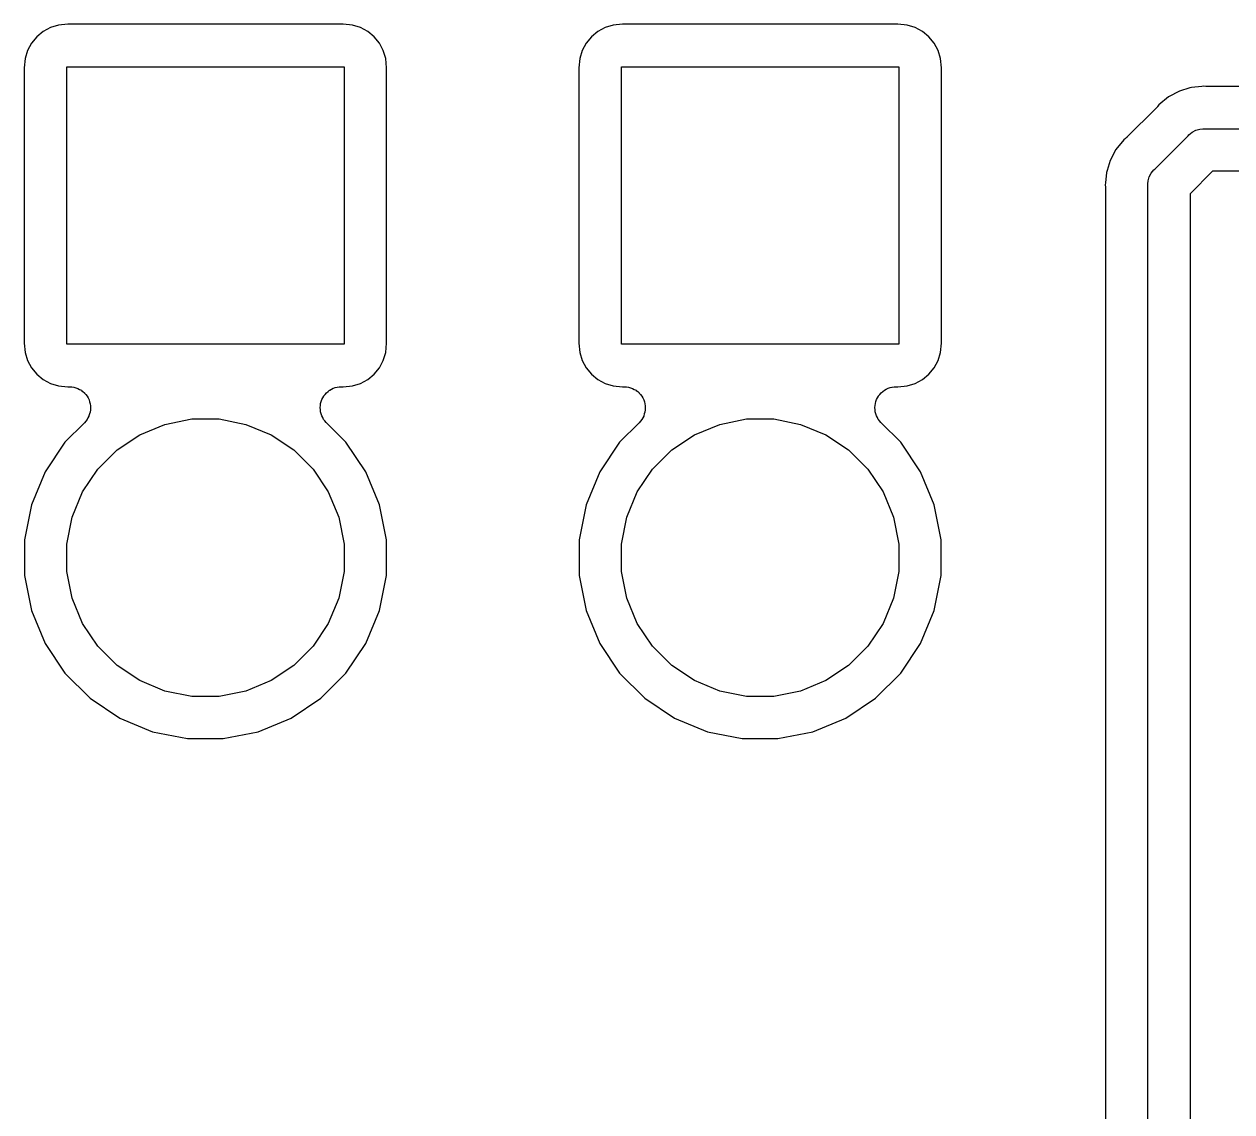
# Model space of a CAD drawing. Extents: x 0.48 to 2.43, y -7.79 to -4.85.
# Drawn here: x 0.8483 to 1.0197, y -7.6326 to -7.4782 of the extents above; entities that cross this region are included whole.
import ezdxf

# ---------------------------------------------------------------- set-up
doc = ezdxf.new("R2010")
doc.units = 0
doc.header["$MEASUREMENT"] = 0
doc.layers.add('BLACK', color=7, linetype='CONTINUOUS')

msp = doc.modelspace()

# ---------------------------------------------------------------- linework, layer by layer
at = {"layer": 'BLACK', "linetype": 'CONTINUOUS'}
for p, q in [((0.850981, -7.47924), (0.850068, -7.47999)), ((0.852023, -7.47868), (0.850981, -7.47924)), ((0.853154, -7.47834), (0.852023, -7.47868)), ((0.854478, -7.47821), (0.853154, -7.47834)), ((0.893553, -7.47821), (0.854478, -7.47821)), ((0.894877, -7.47834), (0.893553, -7.47821)), ((0.896008, -7.47868), (0.894877, -7.47834)), ((0.89705, -7.47924), (0.896008, -7.47868)), ((0.897964, -7.47999), (0.89705, -7.47924)), ((0.929721, -7.47924), (0.928808, -7.47999)), ((0.930764, -7.47868), (0.929721, -7.47924)), ((0.931895, -7.47834), (0.930764, -7.47868)), ((0.933218, -7.47821), (0.931895, -7.47834)), ((0.972294, -7.47821), (0.933218, -7.47821)), ((0.973617, -7.47834), (0.972294, -7.47821)), ((0.974748, -7.47868), (0.973617, -7.47834)), ((0.97579, -7.47924), (0.974748, -7.47868)), ((0.976704, -7.47999), (0.97579, -7.47924)), ((0.849318, -7.4809), (0.848761, -7.48194)), ((0.850068, -7.47999), (0.849318, -7.4809)), ((0.898714, -7.4809), (0.897964, -7.47999)), ((0.899271, -7.48194), (0.898714, -7.4809)), ((0.928058, -7.4809), (0.927501, -7.48194)), ((0.928808, -7.47999), (0.928058, -7.4809)), ((0.977454, -7.4809), (0.976704, -7.47999)), ((0.978011, -7.48194), (0.977454, -7.4809)), ((0.848761, -7.48194), (0.848418, -7.48308)), ((0.899614, -7.48308), (0.899271, -7.48194)), ((0.927501, -7.48194), (0.927158, -7.48308)), ((0.978354, -7.48308), (0.978011, -7.48194)), ((0.848418, -7.48308), (0.848287, -7.4844)), ((0.848287, -7.4844), (0.848287, -7.52347)), ((0.854331, -7.52362), (0.854331, -7.48425)), ((0.854331, -7.48425), (0.893701, -7.48425)), ((0.893701, -7.48425), (0.893701, -7.52362)), ((0.899744, -7.4844), (0.899614, -7.48308)), ((0.899744, -7.52347), (0.899744, -7.4844)), ((0.927158, -7.48308), (0.927027, -7.4844)), ((0.927027, -7.4844), (0.927027, -7.52347)), ((0.933071, -7.52362), (0.933071, -7.48425)), ((0.933071, -7.48425), (0.972441, -7.48425)), ((0.972441, -7.48425), (0.972441, -7.52362)), ((0.978484, -7.4844), (0.978354, -7.48308)), ((0.978484, -7.52347), (0.978484, -7.4844)), ((1.01229, -7.48771), (1.01072, -7.48854)), ((1.01374, -7.48727), (1.01229, -7.48771)), ((1.01398, -7.48719), (1.01374, -7.48727)), ((1.01374, -7.48727), (1.01374, -7.48727)), ((1.01374, -7.48727), (1.01374, -7.48727)), ((1.01545, -7.48705), (1.01398, -7.48719)), ((1.01575, -7.48702), (1.01545, -7.48705)), ((1.01545, -7.48705), (1.01545, -7.48705)), ((1.01604, -7.48705), (1.01575, -7.48702)), ((1.01617, -7.48705), (1.01604, -7.48705)), ((1.01629, -7.48706), (1.01617, -7.48705)), ((1.01634, -7.48706), (1.01629, -7.48706)), ((1.19559, -7.48706), (1.01634, -7.48706)), ((1.00935, -7.48967), (1.00916, -7.4899)), ((1.01072, -7.48854), (1.00935, -7.48967)), ((1.00897, -7.49012), (1.00483, -7.49425)), ((1.00905, -7.49002), (1.00897, -7.49012)), ((1.00914, -7.48993), (1.00905, -7.49002)), ((1.00916, -7.4899), (1.00914, -7.48993)), ((1.01459, -7.49328), (1.01516, -7.49311)), ((1.01516, -7.49311), (1.0156, -7.49306)), ((1.0156, -7.49306), (1.01575, -7.49305)), ((1.0156, -7.49306), (1.0156, -7.49306)), ((1.01575, -7.49305), (1.01589, -7.49306)), ((1.01589, -7.49306), (1.20115, -7.49306)), ((1.00438, -7.49464), (1.00326, -7.49601)), ((1.00461, -7.49445), (1.00438, -7.49464)), ((1.0047, -7.49436), (1.00461, -7.49445)), ((1.0048, -7.49428), (1.0047, -7.49436)), ((1.00483, -7.49425), (1.0048, -7.49428)), ((1.00876, -7.49881), (1.01352, -7.49405)), ((1.01352, -7.49405), (1.01362, -7.49393)), ((1.01362, -7.49393), (1.01407, -7.49356)), ((1.01407, -7.49356), (1.01459, -7.49328)), ((1.00326, -7.49601), (1.00242, -7.49757)), ((1.00242, -7.49757), (1.002, -7.49898)), ((1.00191, -7.49927), (1.00177, -7.50074)), ((1.002, -7.49898), (1.00191, -7.49927)), ((1.002, -7.49898), (1.002, -7.49898)), ((1.00782, -7.50044), (1.00799, -7.49988)), ((1.00799, -7.49988), (1.00827, -7.49936)), ((1.00827, -7.49936), (1.00865, -7.4989)), ((1.00865, -7.4989), (1.00876, -7.49881)), ((1.01699, -7.49906), (1.01378, -7.50227)), ((1.20115, -7.49906), (1.01699, -7.49906)), ((1.00177, -7.50074), (1.00174, -7.50103)), ((1.00174, -7.50103), (1.00177, -7.50133)), ((1.00177, -7.50074), (1.00177, -7.50074)), ((1.00177, -7.50133), (1.00177, -7.50137)), ((1.00177, -7.50137), (1.00177, -7.50149)), ((1.00177, -7.50149), (1.00178, -7.50162)), ((1.00178, -7.50162), (1.00178, -7.7126)), ((1.00777, -7.50103), (1.00778, -7.50088)), ((1.00778, -7.50118), (1.00777, -7.50103)), ((1.00778, -7.50088), (1.00782, -7.50044)), ((1.00778, -7.71632), (1.00778, -7.50118)), ((1.01378, -7.50227), (1.01378, -7.71742)), ((0.848287, -7.52347), (0.848418, -7.5248)), ((0.893701, -7.52362), (0.854331, -7.52362)), ((0.899614, -7.5248), (0.899744, -7.52347)), ((0.927027, -7.52347), (0.927158, -7.5248)), ((0.972441, -7.52362), (0.933071, -7.52362)), ((0.978354, -7.5248), (0.978484, -7.52347)), ((0.848418, -7.5248), (0.848761, -7.52593)), ((0.899271, -7.52593), (0.899614, -7.5248)), ((0.927158, -7.5248), (0.927501, -7.52593)), ((0.978011, -7.52593), (0.978354, -7.5248)), ((0.848761, -7.52593), (0.849318, -7.52697)), ((0.849318, -7.52697), (0.850068, -7.52789)), ((0.897964, -7.52789), (0.898714, -7.52697)), ((0.898714, -7.52697), (0.899271, -7.52593)), ((0.927501, -7.52593), (0.928058, -7.52697)), ((0.928058, -7.52697), (0.928808, -7.52789)), ((0.976704, -7.52789), (0.977454, -7.52697)), ((0.977454, -7.52697), (0.978011, -7.52593)), ((0.850068, -7.52789), (0.850981, -7.52864)), ((0.850981, -7.52864), (0.852023, -7.52919)), ((0.896008, -7.52919), (0.89705, -7.52864)), ((0.89705, -7.52864), (0.897964, -7.52789)), ((0.928808, -7.52789), (0.929721, -7.52864)), ((0.929721, -7.52864), (0.930764, -7.52919)), ((0.974748, -7.52919), (0.97579, -7.52864)), ((0.97579, -7.52864), (0.976704, -7.52789)), ((0.852023, -7.52919), (0.853154, -7.52954)), ((0.853154, -7.52954), (0.854478, -7.52967)), ((0.854478, -7.52967), (0.85472, -7.52967)), ((0.85472, -7.52967), (0.854751, -7.52967)), ((0.854751, -7.52967), (0.854752, -7.52967)), ((0.854752, -7.52967), (0.854752, -7.52967)), ((0.854752, -7.52967), (0.854762, -7.52967)), ((0.854762, -7.52967), (0.855054, -7.5297)), ((0.855054, -7.5297), (0.855334, -7.52973)), ((0.855334, -7.52973), (0.855339, -7.52973)), ((0.855339, -7.52973), (0.855344, -7.52973)), ((0.855344, -7.52973), (0.855623, -7.52982)), ((0.855623, -7.52982), (0.855893, -7.5299)), ((0.855893, -7.5299), (0.855897, -7.52991)), ((0.855897, -7.52991), (0.855902, -7.52991)), ((0.855902, -7.52991), (0.856156, -7.53005)), ((0.856156, -7.53005), (0.856407, -7.53018)), ((0.856407, -7.53018), (0.856411, -7.53019)), ((0.856411, -7.53019), (0.856415, -7.53019)), ((0.856415, -7.53019), (0.856634, -7.53037)), ((0.856634, -7.53037), (0.856857, -7.53056)), ((0.856857, -7.53056), (0.85686, -7.53056)), ((0.85686, -7.53056), (0.856864, -7.53057)), ((0.856864, -7.53057), (0.857038, -7.53078)), ((0.857038, -7.53078), (0.857225, -7.53101)), ((0.89083, -7.53098), (0.891015, -7.53076)), ((0.891015, -7.53076), (0.891197, -7.53054)), ((0.891197, -7.53054), (0.891201, -7.53053)), ((0.891201, -7.53053), (0.891205, -7.53053)), ((0.891205, -7.53053), (0.891431, -7.53035)), ((0.891431, -7.53035), (0.891651, -7.53017)), ((0.891651, -7.53017), (0.891655, -7.53016)), ((0.891655, -7.53016), (0.89166, -7.53016)), ((0.89166, -7.53016), (0.891919, -7.53002)), ((0.891919, -7.53002), (0.892168, -7.52989)), ((0.892168, -7.52989), (0.892173, -7.52989)), ((0.892173, -7.52989), (0.892178, -7.52989)), ((0.892178, -7.52989), (0.892456, -7.5298)), ((0.892456, -7.5298), (0.892728, -7.52972)), ((0.892728, -7.52972), (0.892734, -7.52972)), ((0.892734, -7.52972), (0.892739, -7.52972)), ((0.892739, -7.52972), (0.893021, -7.52969)), ((0.893021, -7.52969), (0.893311, -7.52967)), ((0.893311, -7.52967), (0.893553, -7.52967)), ((0.893553, -7.52967), (0.894877, -7.52954)), ((0.894877, -7.52954), (0.896008, -7.52919)), ((0.930764, -7.52919), (0.931895, -7.52954)), ((0.931895, -7.52954), (0.933218, -7.52967)), ((0.933218, -7.52967), (0.933461, -7.52967)), ((0.933461, -7.52967), (0.933492, -7.52967)), ((0.933492, -7.52967), (0.933492, -7.52967)), ((0.933492, -7.52967), (0.933493, -7.52967)), ((0.933493, -7.52967), (0.933502, -7.52967)), ((0.933502, -7.52967), (0.933794, -7.5297)), ((0.933794, -7.5297), (0.934074, -7.52973)), ((0.934074, -7.52973), (0.934079, -7.52973)), ((0.934079, -7.52973), (0.934084, -7.52973)), ((0.934084, -7.52973), (0.934363, -7.52982)), ((0.934363, -7.52982), (0.934633, -7.5299)), ((0.934633, -7.5299), (0.934637, -7.52991)), ((0.934637, -7.52991), (0.934642, -7.52991)), ((0.934642, -7.52991), (0.934896, -7.53005)), ((0.934896, -7.53005), (0.935147, -7.53018)), ((0.935147, -7.53018), (0.935151, -7.53019)), ((0.935151, -7.53019), (0.935155, -7.53019)), ((0.935155, -7.53019), (0.935375, -7.53037)), ((0.935375, -7.53037), (0.935597, -7.53056)), ((0.935597, -7.53056), (0.9356, -7.53056)), ((0.9356, -7.53056), (0.935604, -7.53057)), ((0.935604, -7.53057), (0.935778, -7.53078)), ((0.935778, -7.53078), (0.935965, -7.53101)), ((0.96957, -7.53098), (0.969755, -7.53076)), ((0.969755, -7.53076), (0.969937, -7.53054)), ((0.969937, -7.53054), (0.969941, -7.53053)), ((0.969941, -7.53053), (0.969945, -7.53053)), ((0.969945, -7.53053), (0.970171, -7.53035)), ((0.970171, -7.53035), (0.970391, -7.53017)), ((0.970391, -7.53017), (0.970396, -7.53016)), ((0.970396, -7.53016), (0.9704, -7.53016)), ((0.9704, -7.53016), (0.970659, -7.53002)), ((0.970659, -7.53002), (0.970908, -7.52989)), ((0.970908, -7.52989), (0.970913, -7.52989)), ((0.970913, -7.52989), (0.970918, -7.52989)), ((0.970918, -7.52989), (0.971196, -7.5298)), ((0.971196, -7.5298), (0.971469, -7.52972)), ((0.971469, -7.52972), (0.971474, -7.52972)), ((0.971474, -7.52972), (0.971479, -7.52972)), ((0.971479, -7.52972), (0.971761, -7.52969)), ((0.971761, -7.52969), (0.972051, -7.52967)), ((0.972051, -7.52967), (0.972294, -7.52967)), ((0.972294, -7.52967), (0.973617, -7.52954)), ((0.973617, -7.52954), (0.974748, -7.52919)), ((0.857225, -7.53101), (0.857228, -7.53102)), ((0.857228, -7.53102), (0.857231, -7.53102)), ((0.857231, -7.53102), (0.857356, -7.53126)), ((0.857356, -7.53126), (0.857498, -7.53153)), ((0.857498, -7.53153), (0.8575, -7.53154)), ((0.8575, -7.53154), (0.857502, -7.53154)), ((0.857502, -7.53154), (0.85758, -7.53181)), ((0.85758, -7.53181), (0.857665, -7.53209)), ((0.857665, -7.53209), (0.857666, -7.5321)), ((0.857666, -7.5321), (0.857667, -7.5321)), ((0.857667, -7.5321), (0.857692, -7.53238)), ((0.857692, -7.53238), (0.85772, -7.53268)), ((0.890311, -7.53263), (0.890342, -7.53235)), ((0.890342, -7.53235), (0.890372, -7.53206)), ((0.890372, -7.53206), (0.890374, -7.53206)), ((0.890374, -7.53205), (0.890458, -7.53179)), ((0.890374, -7.53206), (0.890374, -7.53205)), ((0.890458, -7.53179), (0.890545, -7.5315)), ((0.890545, -7.5315), (0.890548, -7.5315)), ((0.890548, -7.5315), (0.89055, -7.53149)), ((0.89055, -7.53149), (0.890685, -7.53124)), ((0.890685, -7.53124), (0.890824, -7.53099)), ((0.890824, -7.53099), (0.890827, -7.53098)), ((0.890827, -7.53098), (0.89083, -7.53098)), ((0.935965, -7.53101), (0.935968, -7.53102)), ((0.935968, -7.53102), (0.935971, -7.53102)), ((0.935971, -7.53102), (0.936096, -7.53126)), ((0.936096, -7.53126), (0.936238, -7.53153)), ((0.936238, -7.53153), (0.93624, -7.53154)), ((0.93624, -7.53154), (0.936242, -7.53154)), ((0.936242, -7.53154), (0.93632, -7.53181)), ((0.93632, -7.53181), (0.936405, -7.53209)), ((0.936405, -7.53209), (0.936406, -7.5321)), ((0.936406, -7.5321), (0.936407, -7.5321)), ((0.936407, -7.5321), (0.936432, -7.53238)), ((0.936432, -7.53238), (0.936461, -7.53268)), ((0.969051, -7.53263), (0.969083, -7.53235)), ((0.969083, -7.53235), (0.969112, -7.53206)), ((0.969112, -7.53206), (0.969114, -7.53206)), ((0.969114, -7.53206), (0.969115, -7.53205)), ((0.969115, -7.53205), (0.969198, -7.53179)), ((0.969198, -7.53179), (0.969286, -7.5315)), ((0.969286, -7.5315), (0.969288, -7.5315)), ((0.969288, -7.5315), (0.96929, -7.53149)), ((0.96929, -7.53149), (0.969426, -7.53124)), ((0.969426, -7.53124), (0.969564, -7.53099)), ((0.969564, -7.53099), (0.969568, -7.53098)), ((0.969568, -7.53098), (0.96957, -7.53098)), ((0.857349, -7.53408), (0.857213, -7.53433)), ((0.857486, -7.53383), (0.857349, -7.53408)), ((0.857488, -7.53382), (0.857486, -7.53383)), ((0.85749, -7.53382), (0.857488, -7.53382)), ((0.857574, -7.53354), (0.85749, -7.53382)), ((0.857659, -7.53327), (0.857574, -7.53354)), ((0.85766, -7.53326), (0.857659, -7.53327)), ((0.857661, -7.53326), (0.85766, -7.53326)), ((0.857691, -7.53297), (0.857661, -7.53326)), ((0.85772, -7.53269), (0.857691, -7.53297)), ((0.85772, -7.53268), (0.85772, -7.53268)), ((0.85772, -7.53268), (0.85772, -7.53269)), ((0.868274, -7.53501), (0.872077, -7.53425)), ((0.872077, -7.53425), (0.875955, -7.53425)), ((0.875955, -7.53425), (0.879758, -7.53501)), ((0.890312, -7.53264), (0.890311, -7.53263)), ((0.890337, -7.53293), (0.890311, -7.53264)), ((0.890311, -7.53264), (0.890312, -7.53264)), ((0.890362, -7.53322), (0.890337, -7.53293)), ((0.890364, -7.53322), (0.890362, -7.53322)), ((0.890364, -7.53323), (0.890364, -7.53322)), ((0.890443, -7.5335), (0.890364, -7.53323)), ((0.890526, -7.53378), (0.890443, -7.5335)), ((0.890528, -7.53378), (0.890526, -7.53378)), ((0.89053, -7.53379), (0.890528, -7.53378)), ((0.890661, -7.53404), (0.89053, -7.53379)), ((0.890795, -7.5343), (0.890661, -7.53404)), ((0.936089, -7.53408), (0.935954, -7.53433)), ((0.936226, -7.53383), (0.936089, -7.53408)), ((0.936228, -7.53382), (0.936226, -7.53383)), ((0.93623, -7.53382), (0.936228, -7.53382)), ((0.936314, -7.53354), (0.93623, -7.53382)), ((0.936399, -7.53327), (0.936314, -7.53354)), ((0.9364, -7.53326), (0.936399, -7.53327)), ((0.936401, -7.53326), (0.9364, -7.53326)), ((0.936431, -7.53297), (0.936401, -7.53326)), ((0.936461, -7.53269), (0.936431, -7.53297)), ((0.936461, -7.53268), (0.93646, -7.53268)), ((0.93646, -7.53268), (0.936461, -7.53269)), ((0.947014, -7.53501), (0.950817, -7.53425)), ((0.950817, -7.53425), (0.954695, -7.53425)), ((0.954695, -7.53425), (0.958498, -7.53501)), ((0.969052, -7.53264), (0.969051, -7.53263)), ((0.969077, -7.53293), (0.969051, -7.53264)), ((0.969051, -7.53264), (0.969052, -7.53264)), ((0.969102, -7.53322), (0.969077, -7.53293)), ((0.969104, -7.53322), (0.969102, -7.53322)), ((0.969104, -7.53323), (0.969104, -7.53322)), ((0.969184, -7.5335), (0.969104, -7.53323)), ((0.969266, -7.53378), (0.969184, -7.5335)), ((0.969268, -7.53378), (0.969266, -7.53378)), ((0.96927, -7.53379), (0.969268, -7.53378)), ((0.969401, -7.53404), (0.96927, -7.53379)), ((0.969535, -7.5343), (0.969401, -7.53404)), ((0.856842, -7.53479), (0.854065, -7.53756)), ((0.857027, -7.53456), (0.856842, -7.53479)), ((0.857208, -7.53434), (0.857027, -7.53456)), ((0.85721, -7.53434), (0.857208, -7.53434)), ((0.857213, -7.53433), (0.85721, -7.53434)), ((0.864691, -7.53649), (0.868274, -7.53501)), ((0.879758, -7.53501), (0.88334, -7.53649)), ((0.890798, -7.5343), (0.890795, -7.5343)), ((0.890801, -7.53431), (0.890798, -7.5343)), ((0.890976, -7.53453), (0.890801, -7.53431)), ((0.89116, -7.53476), (0.890976, -7.53453)), ((0.891167, -7.53476), (0.89116, -7.53476)), ((0.891168, -7.53476), (0.891167, -7.53476)), ((0.89119, -7.53479), (0.891168, -7.53476)), ((0.891168, -7.53476), (0.891168, -7.53476)), ((0.893967, -7.53756), (0.89119, -7.53479)), ((0.935582, -7.53479), (0.932805, -7.53756)), ((0.935767, -7.53456), (0.935582, -7.53479)), ((0.935948, -7.53434), (0.935767, -7.53456)), ((0.93595, -7.53434), (0.935948, -7.53434)), ((0.935954, -7.53433), (0.93595, -7.53434)), ((0.943432, -7.53649), (0.947014, -7.53501)), ((0.958498, -7.53501), (0.96208, -7.53649)), ((0.969539, -7.5343), (0.969535, -7.5343)), ((0.969541, -7.53431), (0.969539, -7.5343)), ((0.969716, -7.53453), (0.969541, -7.53431)), ((0.9699, -7.53476), (0.969716, -7.53453)), ((0.969908, -7.53476), (0.9699, -7.53476)), ((0.96993, -7.53479), (0.969908, -7.53476)), ((0.969908, -7.53476), (0.969908, -7.53476)), ((0.969908, -7.53476), (0.969908, -7.53476)), ((0.972707, -7.53756), (0.96993, -7.53479)), ((0.854065, -7.53756), (0.851254, -7.54177)), ((0.861467, -7.53865), (0.864691, -7.53649)), ((0.88334, -7.53649), (0.886564, -7.53865)), ((0.896778, -7.54177), (0.893967, -7.53756)), ((0.932805, -7.53756), (0.929994, -7.54177)), ((0.940207, -7.53865), (0.943432, -7.53649)), ((0.96208, -7.53649), (0.965304, -7.53865)), ((0.975518, -7.54177), (0.972707, -7.53756)), ((0.858725, -7.54139), (0.861467, -7.53865)), ((0.886564, -7.53865), (0.889306, -7.54139)), ((0.937466, -7.54139), (0.940207, -7.53865)), ((0.965304, -7.53865), (0.968046, -7.54139)), ((0.851254, -7.54177), (0.849318, -7.54644)), ((0.856571, -7.54461), (0.858725, -7.54139)), ((0.889306, -7.54139), (0.89146, -7.54461)), ((0.898714, -7.54645), (0.896778, -7.54177)), ((0.929994, -7.54177), (0.928058, -7.54644)), ((0.935311, -7.54461), (0.937466, -7.54139)), ((0.968046, -7.54139), (0.970201, -7.54461)), ((0.977454, -7.54645), (0.975518, -7.54177)), ((0.855087, -7.5482), (0.856571, -7.54461)), ((0.89146, -7.54461), (0.892944, -7.5482)), ((0.933827, -7.5482), (0.935311, -7.54461)), ((0.970201, -7.54461), (0.971684, -7.5482)), ((0.849318, -7.54644), (0.848331, -7.55141)), ((0.899701, -7.55141), (0.898714, -7.54645)), ((0.928058, -7.54644), (0.927071, -7.55141)), ((0.978441, -7.55141), (0.977454, -7.54645)), ((0.854331, -7.552), (0.855087, -7.5482)), ((0.892944, -7.5482), (0.893701, -7.552)), ((0.933071, -7.552), (0.933827, -7.5482)), ((0.971684, -7.5482), (0.972441, -7.552)), ((0.848331, -7.55141), (0.848331, -7.55647)), ((0.854331, -7.55588), (0.854331, -7.552)), ((0.893701, -7.552), (0.893701, -7.55588)), ((0.899701, -7.55647), (0.899701, -7.55141)), ((0.927071, -7.55141), (0.927071, -7.55647)), ((0.933071, -7.55588), (0.933071, -7.552)), ((0.972441, -7.552), (0.972441, -7.55588)), ((0.978441, -7.55647), (0.978441, -7.55141)), ((0.848331, -7.55647), (0.849318, -7.56143)), ((0.855087, -7.55968), (0.854331, -7.55588)), ((0.893701, -7.55588), (0.892944, -7.55968)), ((0.898714, -7.56143), (0.899701, -7.55647)), ((0.927071, -7.55647), (0.928058, -7.56143)), ((0.933827, -7.55968), (0.933071, -7.55588)), ((0.972441, -7.55588), (0.971684, -7.55968)), ((0.977454, -7.56143), (0.978441, -7.55647)), ((0.856571, -7.56326), (0.855087, -7.55968)), ((0.892944, -7.55968), (0.89146, -7.56326)), ((0.935311, -7.56326), (0.933827, -7.55968)), ((0.971684, -7.55968), (0.970201, -7.56326)), ((0.849318, -7.56143), (0.851254, -7.5661)), ((0.896778, -7.5661), (0.898714, -7.56143)), ((0.928058, -7.56143), (0.929994, -7.5661)), ((0.975518, -7.5661), (0.977454, -7.56143)), ((0.858725, -7.56649), (0.856571, -7.56326)), ((0.89146, -7.56326), (0.889306, -7.56649)), ((0.937466, -7.56649), (0.935311, -7.56326)), ((0.970201, -7.56326), (0.968046, -7.56649)), ((0.851254, -7.5661), (0.854065, -7.57031)), ((0.861467, -7.56923), (0.858725, -7.56649)), ((0.889306, -7.56649), (0.886564, -7.56923)), ((0.893967, -7.57031), (0.896778, -7.5661)), ((0.929994, -7.5661), (0.932805, -7.57031)), ((0.940207, -7.56923), (0.937466, -7.56649)), ((0.968046, -7.56649), (0.965304, -7.56923)), ((0.972707, -7.57031), (0.975518, -7.5661)), ((0.864691, -7.57138), (0.861467, -7.56923)), ((0.886564, -7.56923), (0.88334, -7.57138)), ((0.943432, -7.57138), (0.940207, -7.56923)), ((0.965304, -7.56923), (0.96208, -7.57138)), ((0.854065, -7.57031), (0.857642, -7.57389)), ((0.868274, -7.57287), (0.864691, -7.57138)), ((0.88334, -7.57138), (0.879758, -7.57287)), ((0.890389, -7.57389), (0.893967, -7.57031)), ((0.932805, -7.57031), (0.936383, -7.57389)), ((0.947014, -7.57287), (0.943432, -7.57138)), ((0.96208, -7.57138), (0.958498, -7.57287)), ((0.969129, -7.57389), (0.972707, -7.57031)), ((0.872077, -7.57362), (0.868274, -7.57287)), ((0.875955, -7.57362), (0.872077, -7.57362)), ((0.879758, -7.57287), (0.875955, -7.57362)), ((0.950817, -7.57362), (0.947014, -7.57287)), ((0.954695, -7.57362), (0.950817, -7.57362)), ((0.958498, -7.57287), (0.954695, -7.57362)), ((0.857642, -7.57389), (0.861849, -7.5767)), ((0.886182, -7.5767), (0.890389, -7.57389)), ((0.936383, -7.57389), (0.94059, -7.5767)), ((0.964922, -7.5767), (0.969129, -7.57389)), ((0.861849, -7.5767), (0.866524, -7.57864)), ((0.881508, -7.57863), (0.886182, -7.5767)), ((0.94059, -7.5767), (0.945264, -7.57864)), ((0.960248, -7.57863), (0.964922, -7.5767)), ((0.866524, -7.57864), (0.871486, -7.57962)), ((0.876545, -7.57962), (0.881508, -7.57863)), ((0.945264, -7.57864), (0.950226, -7.57962)), ((0.955286, -7.57962), (0.960248, -7.57863)), ((0.871486, -7.57962), (0.876545, -7.57962)), ((0.950226, -7.57962), (0.955286, -7.57962))]:
    msp.add_line(p, q, dxfattribs=at)

doc.saveas('drawing.dxf')
